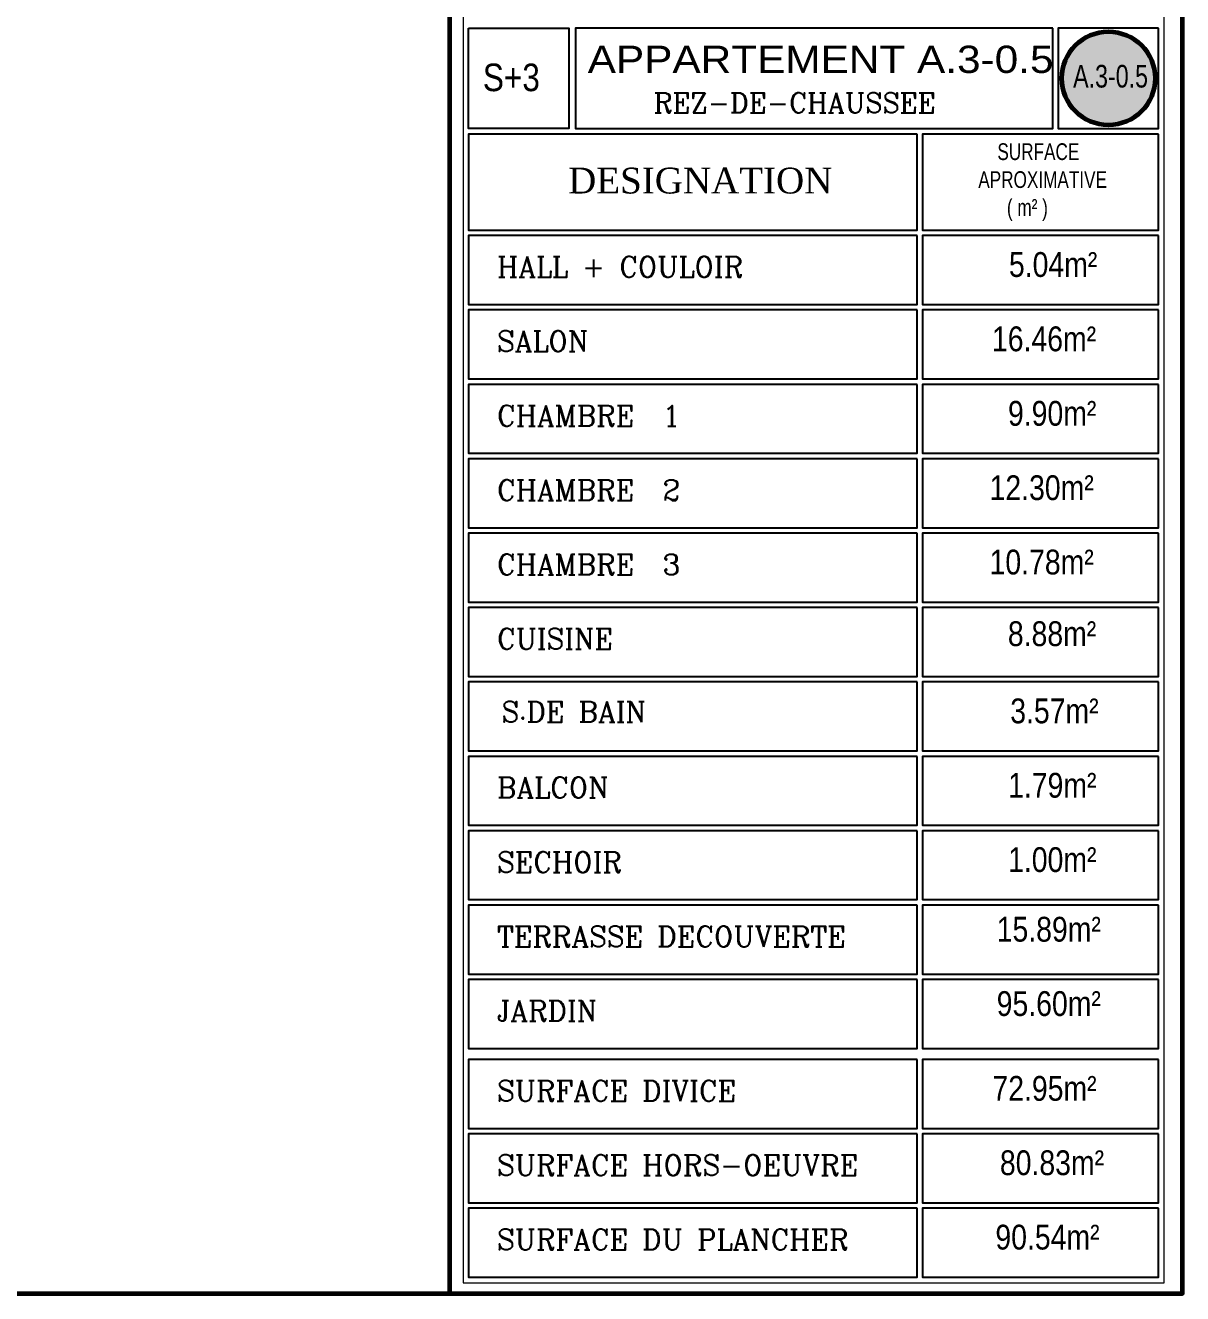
# Model space of a CAD drawing. Header units: millimetres. Extents: x 906 to 2482, y -1519 to -637.
# Drawn here: x 2049.12 to 2058.87, y -1518.7 to -1508.02 of the extents above; entities that cross this region are included whole.
import ezdxf
from ezdxf.enums import TextEntityAlignment as Align

# ---------------------------------------------------------------- set-up
doc = ezdxf.new("R2010")
doc.units = ezdxf.units.MM
for name, color, linetype, lineweight in [('MUR 0.25', 7, 'Continuous', 25), ('mur-fort', 7, 'Continuous', 60), ('TEXTE', 7, 'Continuous', 20)]:
    doc.layers.add(name, color=color, linetype=linetype, lineweight=lineweight)
doc.layers.add('TEINTE 6', color=7, linetype='Continuous', true_color=0x4d4dff)
doc.styles.add('ARIAL', font='arial.ttf')
doc.styles.add('RR', font='COMPLEX')
doc.styles.add('STYLE17', font='swisscl.ttf')
doc.styles.add('STYLE4', font='swisscl.ttf')

msp = doc.modelspace()

# ---------------------------------------------------------------- hatches: boundary and pattern name
at = {"layer": 'TEINTE 6'}
h = msp.add_hatch(color=256, dxfattribs=at)
h.dxf.hatch_style = 1
edge = h.paths.add_edge_path()
edge.add_arc((2058.245, -1508.464), 0.393, 0, 360)

# ---------------------------------------------------------------- linework, layer by layer
at = {"layer": 'MUR 0.25', "color": 7}
for points in [[(2052.855, -1508.041), (2053.701, -1508.041), (2053.701, -1508.887), (2052.855, -1508.887)], [(2057.776, -1508.041), (2053.755, -1508.041), (2053.755, -1508.887), (2057.776, -1508.887)], [(2058.668, -1508.041), (2057.822, -1508.041), (2057.822, -1508.887), (2058.668, -1508.887)], [(2056.633, -1508.934), (2052.855, -1508.934), (2052.855, -1509.742), (2056.633, -1509.742)], [(2058.668, -1508.934), (2056.68, -1508.934), (2056.68, -1509.742), (2058.668, -1509.742)], [(2056.633, -1509.788), (2052.855, -1509.788), (2052.855, -1510.368), (2056.633, -1510.368)], [(2058.668, -1509.788), (2056.68, -1509.788), (2056.68, -1510.368), (2058.668, -1510.368)], [(2056.633, -1510.414), (2052.855, -1510.414), (2052.855, -1510.994), (2056.633, -1510.994)], [(2058.668, -1510.414), (2056.68, -1510.414), (2056.68, -1510.994), (2058.668, -1510.994)], [(2056.633, -1511.041), (2052.855, -1511.041), (2052.855, -1511.621), (2056.633, -1511.621)], [(2058.668, -1511.041), (2056.68, -1511.041), (2056.68, -1511.621), (2058.668, -1511.621)], [(2056.633, -1511.667), (2052.855, -1511.667), (2052.855, -1512.247), (2056.633, -1512.247)], [(2058.668, -1511.667), (2056.68, -1511.667), (2056.68, -1512.247), (2058.668, -1512.247)], [(2056.633, -1512.293), (2052.855, -1512.293), (2052.855, -1512.873), (2056.633, -1512.873)], [(2058.668, -1512.293), (2056.68, -1512.293), (2056.68, -1512.873), (2058.668, -1512.873)], [(2056.633, -1512.92), (2052.855, -1512.92), (2052.855, -1513.499), (2056.633, -1513.499)], [(2058.668, -1512.92), (2056.68, -1512.92), (2056.68, -1513.499), (2058.668, -1513.499)], [(2056.633, -1513.546), (2052.855, -1513.546), (2052.855, -1514.126), (2056.633, -1514.126)], [(2058.668, -1513.546), (2056.68, -1513.546), (2056.68, -1514.126), (2058.668, -1514.126)], [(2056.633, -1514.172), (2052.855, -1514.172), (2052.855, -1514.752), (2056.633, -1514.752)], [(2058.668, -1514.172), (2056.68, -1514.172), (2056.68, -1514.752), (2058.668, -1514.752)], [(2056.633, -1514.798), (2052.855, -1514.798), (2052.855, -1515.378), (2056.633, -1515.378)], [(2058.668, -1514.798), (2056.68, -1514.798), (2056.68, -1515.378), (2058.668, -1515.378)], [(2056.633, -1515.425), (2052.855, -1515.425), (2052.855, -1516.005), (2056.633, -1516.005)], [(2058.668, -1515.425), (2056.68, -1515.425), (2056.68, -1516.005), (2058.668, -1516.005)], [(2056.633, -1516.051), (2052.855, -1516.051), (2052.855, -1516.631), (2056.633, -1516.631)], [(2058.668, -1516.051), (2056.68, -1516.051), (2056.68, -1516.631), (2058.668, -1516.631)], [(2056.633, -1516.724), (2052.855, -1516.724), (2052.855, -1517.304), (2056.633, -1517.304)], [(2058.668, -1516.724), (2056.68, -1516.724), (2056.68, -1517.304), (2058.668, -1517.304)], [(2056.633, -1517.35), (2052.855, -1517.35), (2052.855, -1517.93), (2056.633, -1517.93)], [(2058.668, -1517.35), (2056.68, -1517.35), (2056.68, -1517.93), (2058.668, -1517.93)], [(2056.633, -1517.976), (2052.855, -1517.976), (2052.855, -1518.556), (2056.633, -1518.556)], [(2058.668, -1517.976), (2056.68, -1517.976), (2056.68, -1518.556), (2058.668, -1518.556)]]:
    msp.add_lwpolyline(points, close=True, dxfattribs=at)
at = {"layer": 'mur-fort'}
msp.add_lwpolyline([(2028.684, -1497.797), (2028.684, -1518.695), (2058.87, -1518.695), (2058.87, -1497.797)], close=True, dxfattribs=at)
msp.add_lwpolyline([(2052.697, -1497.797), (2028.684, -1497.797), (2028.684, -1518.695), (2052.697, -1518.695), (2052.697, -1501.057)], dxfattribs=at)
at = {"layer": 'mur-fort', "lineweight": 15}
msp.add_lwpolyline([(2058.715, -1502.123), (2052.809, -1502.123), (2052.809, -1518.603), (2058.715, -1518.603)], close=True, dxfattribs=at)
at = {"layer": 'mur-fort'}
msp.add_circle((2058.245, -1508.464), 0.393, dxfattribs=at)

# ---------------------------------------------------------------- texts
at = {"layer": 'TEXTE', "linetype": 'Continuous', "style": 'ARIAL', "width": 1.111111}
msp.add_text('APPARTEMENT A.3-0.5', height=0.22977, dxfattribs=at).set_placement((2053.859, -1508.419))
at = {"layer": 'TEXTE', "style": 'STYLE4'}
msp.add_text('A.3-0.5', height=0.1909, dxfattribs=at).set_placement((2058.263, -1508.599), align=Align.BOTTOM_CENTER)
at = {"layer": 'TEXTE', "style": 'RR'}
for s, height, p in [('REZ-DE-CHAUSSEE', 0.16847, (2054.414, -1508.754)), ('HALL + COULOIR', 0.17398, (2053.095, -1510.138)), ('SALON', 0.174, (2053.095, -1510.765)), ('CHAMBRE  1', 0.174, (2053.095, -1511.391)), ('CHAMBRE  2', 0.174, (2053.095, -1512.017)), ('CHAMBRE  3', 0.174, (2053.095, -1512.644)), ('CUISINE', 0.174, (2053.095, -1513.27)), ('S.DE BAIN ', 0.174, (2053.133, -1513.883)), ('BALCON', 0.174, (2053.095, -1514.522)), ('SECHOIR', 0.174, (2053.095, -1515.149)), ('TERRASSE DECOUVERTE', 0.17398, (2053.095, -1515.775)), ('JARDIN', 0.174, (2053.095, -1516.401)), ('SURFACE DIVICE', 0.17398, (2053.095, -1517.074)), ('SURFACE HORS-OEUVRE', 0.17398, (2053.095, -1517.7)), ('SURFACE DU PLANCHER', 0.17398, (2053.095, -1518.327))]:
    msp.add_text(s, height=height, dxfattribs=at).set_placement(p)
at = {"layer": 'TEXTE', "attachment_point": 1}
for s, insert, char_height, width in [('{\\fUnivers Condensed|b0|i0|c0|p34;S+3}', (2052.976, -1508.34), 0.23197, 7.70551), ('{\\fTimes New Roman Special G1|b0|i0|c2|p18;DESIGNATION}', (2053.694, -1509.216), 0.21747, 0.93332), ('{\\fUnivers Condensed|b0|i0|c0|p34;5.04m²}', (2057.407, -1509.927), 0.20877, 1.5361), ('{\\fUnivers Condensed|b0|i0|c0|p34;16.46m²}', (2057.264, -1510.553), 0.20877, 1.5361), ('{\\fUnivers Condensed|b0|i0|c0|p34;9.90m²}', (2057.399, -1511.18), 0.20877, 1.5361), ('{\\fUnivers Condensed|b0|i0|c0|p34;12.30m²}', (2057.244, -1511.806), 0.20877, 1.5361), ('{\\fUnivers Condensed|b0|i0|c0|p34;10.78m²}', (2057.244, -1512.432), 0.20877, 1.5361), ('{\\fUnivers Condensed|b0|i0|c0|p34;8.88m²}', (2057.398, -1513.035), 0.20877, 1.5361), ('{\\fUnivers Condensed|b0|i0|c0|p34;3.57m²}', (2057.418, -1513.685), 0.20877, 1.5361), ('{\\fUnivers Condensed|b0|i0|c0|p34;1.79m²}', (2057.4, -1514.311), 0.20877, 1.5361), ('{\\fUnivers Condensed|b0|i0|c0|p34;1.00m²}', (2057.4, -1514.937), 0.20877, 1.5361), ('{\\fUnivers Condensed|b0|i0|c0|p34;15.89m²}', (2057.304, -1515.523), 0.20877, 1.5361), ('{\\fUnivers Condensed|b0|i0|c0|p34;95.60m²}', (2057.304, -1516.149), 0.20877, 1.5361), ('{\\fUnivers Condensed|b0|i0|c0|p34;72.95m²}', (2057.268, -1516.863), 0.20877, 1.5361), ('{\\fUnivers Condensed|b0|i0|c0|p34;80.83m²}', (2057.331, -1517.489), 0.20877, 1.5361), ('{\\fUnivers Condensed|b0|i0|c0|p34;90.54m²}', (2057.293, -1518.115), 0.20877, 1.5361)]:
    msp.add_mtext(s, dxfattribs=dict(at, insert=insert, char_height=char_height, width=width))
at = {"layer": 'TEXTE', "ltscale": 0.35, "insert": (2057.149, -1509.011), "char_height": 0.14092, "attachment_point": 1, "style": 'STYLE17'}
msp.add_mtext_dynamic_manual_height_columns('    SURFACE\\PAPROXIMATIVE\\P      ( m² )', width=2.11409, gutter_width=0.25, heights=[0], dxfattribs=at)

doc.saveas('drawing.dxf')
